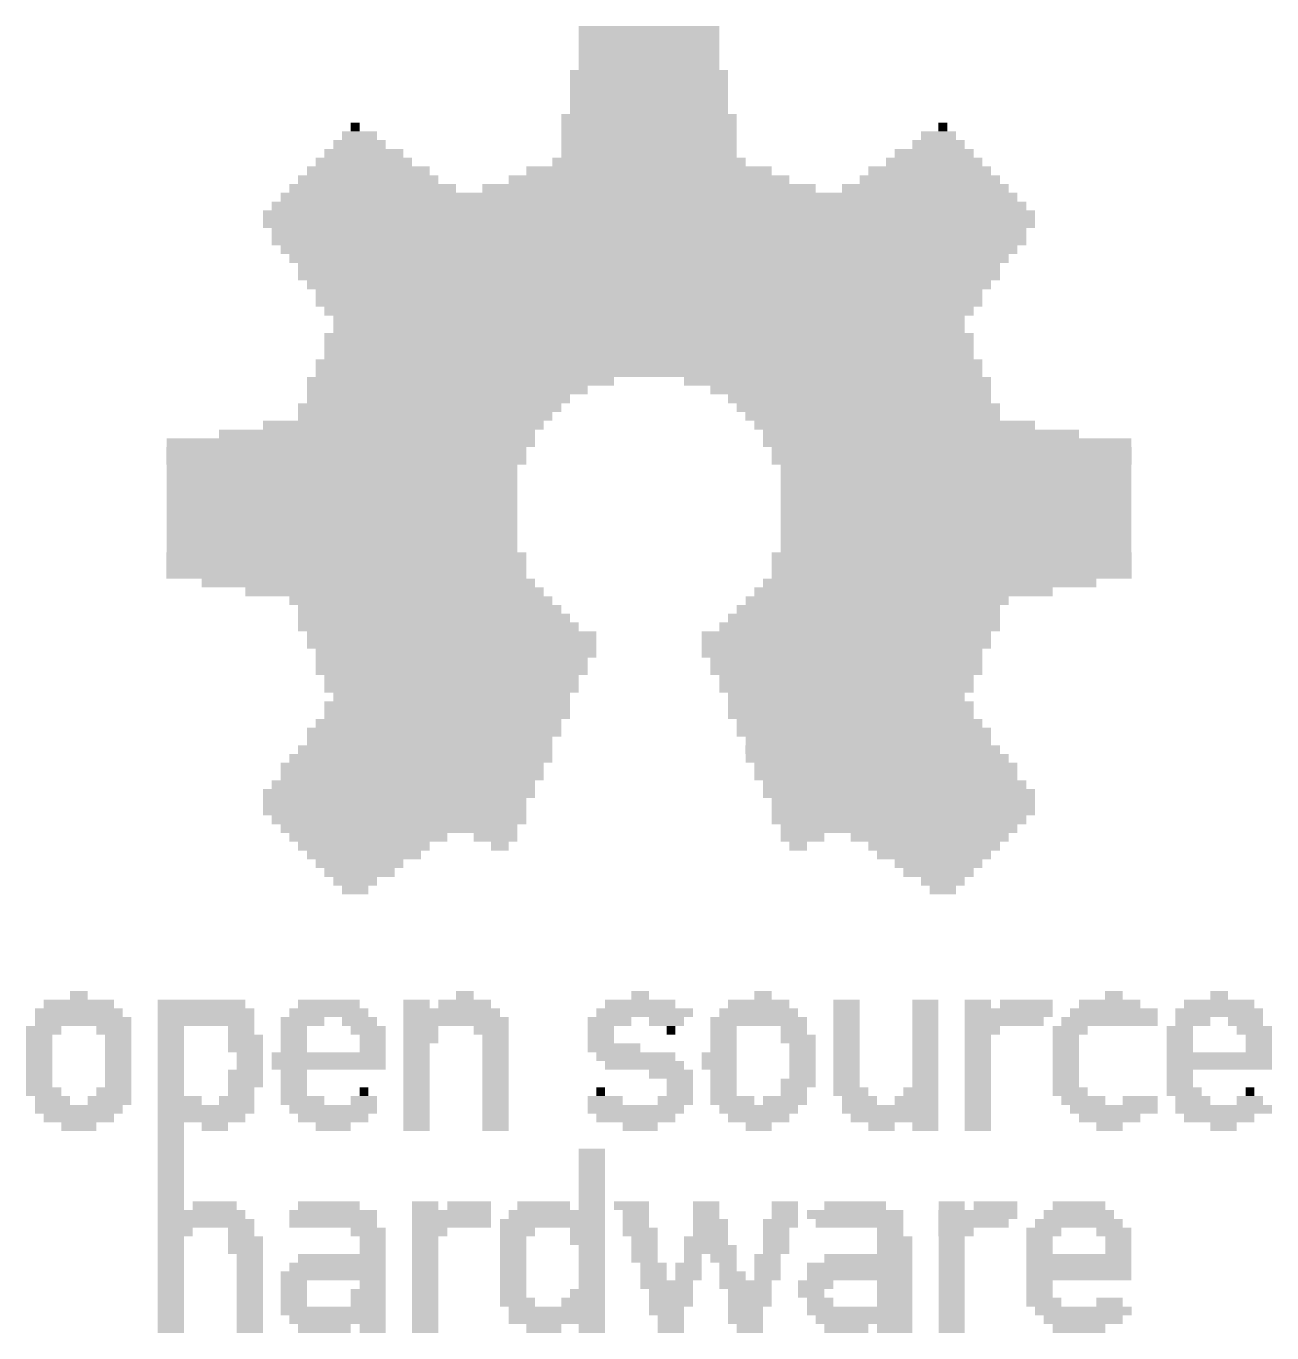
# Model space of a CAD drawing. Extents: x -7.6 to 60.9, y -11.6 to 79.4.
# Drawn here: x 10.52 to 18.46, y 23.64 to 31.97 of the extents above; entities that cross this region are included whole.
import ezdxf

# ---------------------------------------------------------------- set-up
doc = ezdxf.new("R2010")
doc.units = 0
doc.layers.add('21', color=253, linetype='CONTINUOUS')

# ---------------------------------------------------------------- blocks, each defined once
blk = doc.blocks.new('RECT')
blk.add_solid([(-0.5, -0.5), (0.5, -0.5), (-0.5, 0.5), (0.5, 0.5)])

msp = doc.modelspace()

# ---------------------------------------------------------------- block references
at = {"layer": '21', "yscale": 0.0559}
for p, xscale in [((14.4883, 31.939), 0.8941), ((14.4883, 31.8831), 0.8941), ((14.4883, 31.8272), 0.8941), ((14.4883, 31.7714), 0.8941), ((14.4883, 31.7155), 0.8941), ((14.4883, 31.6596), 1.0058), ((14.4883, 31.6037), 1.0058), ((14.4883, 31.5478), 1.0058), ((14.4883, 31.492), 1.0058), ((14.4883, 31.3802), 1.1176), ((14.4883, 31.4361), 1.0058), ((12.6163, 31.3243), 0.0559), ((14.4883, 31.3243), 1.1176), ((16.3603, 31.3243), 0.0559), ((12.6443, 31.2126), 0.3353), ((12.6443, 31.2684), 0.2235), ((14.4883, 31.2684), 1.1176), ((14.4883, 31.2126), 1.1176), ((16.3323, 31.2126), 0.3353), ((16.3323, 31.2684), 0.2235), ((12.6722, 31.1567), 0.5029), ((14.4883, 31.1567), 1.1176), ((16.3044, 31.1567), 0.5029), ((12.7001, 31.0449), 0.7823), ((12.6722, 31.1008), 0.6147), ((14.4883, 31.0449), 1.5646), ((14.4883, 31.1008), 1.2294), ((16.2765, 31.0449), 0.7823), ((16.3044, 31.1008), 0.6147), ((12.7001, 30.989), 0.8941), ((14.4883, 30.989), 1.7882), ((16.2765, 30.989), 0.8941), ((14.4883, 30.8773), 4.6939), ((12.7281, 30.9332), 1.0617), ((14.4883, 30.9332), 2.1234), ((16.2485, 30.9332), 1.0617), ((14.4883, 30.8214), 4.8057), ((14.4883, 30.7655), 4.9174), ((14.4883, 30.7096), 4.9174), ((14.4883, 30.6538), 4.8057), ((14.4883, 30.5979), 4.8057), ((14.4883, 30.542), 4.6939), ((14.4883, 30.4861), 4.5822), ((14.4883, 30.4302), 4.4704), ((14.4883, 30.3743), 4.4704), ((14.4883, 30.3185), 4.3586), ((14.4883, 30.2626), 4.2469), ((14.4883, 30.2067), 4.2469), ((14.4883, 30.1508), 4.1351), ((14.4883, 30.095), 4.0234), ((14.4883, 30.0391), 4.0234), ((14.4883, 29.9832), 4.1351), ((14.4883, 29.9273), 4.1351), ((14.4883, 29.8714), 4.1351), ((14.4883, 29.8156), 4.2469), ((13.2869, 29.7038), 1.9558), ((14.4883, 29.7597), 4.2469), ((15.6897, 29.7038), 1.9558), ((13.2031, 29.6479), 1.7882), ((15.7735, 29.6479), 1.7882), ((13.0913, 29.5362), 1.6764), ((13.1472, 29.592), 1.6764), ((15.8294, 29.592), 1.6764), ((15.8853, 29.5362), 1.6764), ((13.0633, 29.4803), 1.6205), ((15.9132, 29.4803), 1.6205), ((12.756, 29.3685), 2.0117), ((12.9237, 29.4244), 1.7882), ((16.0529, 29.4244), 1.7882), ((16.2206, 29.3685), 2.0117), ((12.5884, 29.3126), 2.347), ((16.3882, 29.3126), 2.347), ((12.5604, 29.2568), 2.2911), ((12.5604, 29.2009), 2.2911), ((16.4162, 29.2568), 2.2911), ((16.4162, 29.2009), 2.2911), ((12.5325, 29.145), 2.2352), ((16.4441, 29.145), 2.2352), ((12.5325, 29.0891), 2.2352), ((12.5325, 29.0332), 2.2352), ((16.4441, 29.0891), 2.2352), ((16.4441, 29.0332), 2.2352), ((12.5325, 28.9774), 2.2352), ((16.4441, 28.9774), 2.2352), ((12.5325, 28.9215), 2.2352), ((12.5325, 28.8656), 2.2352), ((16.4441, 28.9215), 2.2352), ((16.4441, 28.8656), 2.2352), ((12.5325, 28.8097), 2.2352), ((16.4441, 28.8097), 2.2352), ((12.5325, 28.7538), 2.2352), ((12.5325, 28.698), 2.2352), ((16.4441, 28.7538), 2.2352), ((16.4441, 28.698), 2.2352), ((12.5325, 28.6421), 2.2352), ((16.4441, 28.6421), 2.2352), ((12.5604, 28.5862), 2.2911), ((16.4162, 28.5862), 2.2911), ((12.5604, 28.5303), 2.2911), ((12.5604, 28.4744), 2.2911), ((16.4162, 28.5303), 2.2911), ((16.4162, 28.4744), 2.2911), ((12.7001, 28.4185), 2.1234), ((16.2765, 28.4185), 2.1234), ((12.8678, 28.3627), 1.8999), ((13.0354, 28.3068), 1.6764), ((15.9412, 28.3068), 1.6764), ((16.1088, 28.3627), 1.8999), ((13.0913, 28.2509), 1.6764), ((15.8853, 28.2509), 1.6764), ((13.1192, 28.195), 1.7323), ((13.1472, 28.1392), 1.7882), ((15.8294, 28.1392), 1.7882), ((15.8574, 28.195), 1.7323), ((13.231, 28.0833), 1.844), ((15.7456, 28.0833), 1.844), ((13.231, 28.0274), 1.844), ((13.2589, 27.9715), 1.7882), ((15.7456, 28.0274), 1.844), ((15.7177, 27.9715), 1.7882), ((13.231, 27.9156), 1.7323), ((15.7456, 27.9156), 1.7323), ((13.231, 27.8598), 1.7323), ((13.231, 27.8039), 1.6205), ((15.7456, 27.8598), 1.7323), ((15.7456, 27.8039), 1.6205), ((13.231, 27.748), 1.6205), ((15.7456, 27.748), 1.6205), ((13.2031, 27.6362), 1.5646), ((13.231, 27.6921), 1.5088), ((15.7456, 27.6921), 1.5088), ((15.7735, 27.6362), 1.5646), ((13.2031, 27.5804), 1.5646), ((15.7735, 27.5804), 1.5646), ((13.1192, 27.4686), 1.6205), ((13.1472, 27.5245), 1.5646), ((15.8294, 27.5245), 1.5646), ((15.8574, 27.4686), 1.6205), ((13.0913, 27.4127), 1.5646), ((15.8853, 27.4127), 1.5646), ((13.0354, 27.301), 1.6764), ((13.0633, 27.3568), 1.6205), ((15.9132, 27.3568), 1.6205), ((15.9412, 27.301), 1.6764), ((12.9795, 27.2451), 1.6764), ((15.9971, 27.2451), 1.6764), ((12.9237, 27.1333), 1.6764), ((12.9795, 27.1892), 1.6764), ((15.9971, 27.1892), 1.6764), ((16.0529, 27.1333), 1.6764), ((12.8957, 27.0774), 1.7323), ((16.0809, 27.0774), 1.7323), ((12.8678, 27.0216), 1.6764), ((12.8678, 26.9657), 1.6764), ((16.1088, 27.0216), 1.6764), ((16.1088, 26.9657), 1.6764), ((12.8957, 26.9098), 1.6205), ((16.0809, 26.9098), 1.6205), ((12.8957, 26.8539), 1.5088), ((12.7001, 26.798), 1.0058), ((13.5104, 26.798), 0.2794), ((16.0809, 26.8539), 1.5088), ((15.4662, 26.798), 0.2794), ((16.2765, 26.798), 1.0058), ((12.6722, 26.7422), 0.8382), ((13.5383, 26.7422), 0.1118), ((15.4383, 26.7422), 0.1118), ((16.3044, 26.7422), 0.8382), ((12.6722, 26.6863), 0.7264), ((12.6443, 26.6304), 0.5588), ((16.3044, 26.6863), 0.7264), ((16.3323, 26.6304), 0.5588), ((12.6443, 26.5745), 0.447), ((16.3323, 26.5745), 0.447), ((12.6163, 26.5186), 0.2794), ((12.6163, 26.4627), 0.1676), ((16.3603, 26.5186), 0.2794), ((16.3603, 26.4627), 0.1676), ((10.8561, 25.7922), 0.1118), ((13.3148, 25.7922), 0.1118), ((14.4324, 25.7922), 0.1118), ((15.2147, 25.7922), 0.1118), ((17.4499, 25.7922), 0.1118), ((18.1205, 25.7922), 0.1118), ((10.8561, 25.7363), 0.447), ((11.6384, 25.7363), 0.5588), ((12.4487, 25.7363), 0.3912), ((13.0075, 25.7363), 0.1676), ((13.3148, 25.7363), 0.3353), ((14.4324, 25.7363), 0.447), ((15.1868, 25.7363), 0.3912), ((15.7456, 25.7363), 0.1676), ((16.2485, 25.7363), 0.1676), ((16.5838, 25.7363), 0.1676), ((16.8911, 25.7363), 0.3353), ((17.422, 25.7363), 0.3912), ((18.1205, 25.7363), 0.447), ((10.8561, 25.6804), 0.5588), ((10.884, 25.6246), 0.6147), ((11.6664, 25.6804), 0.6147), ((11.6664, 25.6246), 0.6147), ((12.281, 25.6246), 0.2794), ((12.4487, 25.6804), 0.5029), ((12.6443, 25.6246), 0.2235), ((13.2589, 25.6246), 0.6706), ((13.231, 25.6804), 0.6147), ((14.2368, 25.6246), 0.2794), ((14.4604, 25.6804), 0.6147), ((14.6001, 25.6246), 0.2235), ((15.1868, 25.6246), 0.6147), ((15.1868, 25.6804), 0.5029), ((15.7456, 25.6804), 0.1676), ((15.7456, 25.6246), 0.1676), ((16.2485, 25.6804), 0.1676), ((16.2485, 25.6246), 0.1676), ((16.7794, 25.6804), 0.5588), ((16.7514, 25.6246), 0.5029), ((17.422, 25.6246), 0.6147), ((17.4499, 25.6804), 0.5588), ((18.1205, 25.6804), 0.5588), ((17.9529, 25.6246), 0.2235), ((18.2881, 25.6246), 0.2235), ((10.6326, 25.5687), 0.2235), ((11.0796, 25.5687), 0.2235), ((11.4428, 25.5687), 0.1676), ((11.8899, 25.5687), 0.1676), ((12.2252, 25.5687), 0.1676), ((12.7001, 25.5687), 0.2235), ((13.0354, 25.5687), 0.2235), ((13.4825, 25.5687), 0.2235), ((14.181, 25.5687), 0.1676), ((14.628, 25.5687), 0.0559), ((14.9633, 25.5687), 0.1676), ((15.4103, 25.5687), 0.1676), ((15.7456, 25.5687), 0.1676), ((16.2485, 25.5687), 0.1676), ((16.6117, 25.5687), 0.2235), ((17.1705, 25.5687), 0.2235), ((17.869, 25.5687), 0.1676), ((18.344, 25.5687), 0.2235), ((10.6046, 25.5128), 0.1676), ((10.6046, 25.4569), 0.1676), ((11.1075, 25.5128), 0.1676), ((11.1075, 25.4569), 0.1676), ((11.4428, 25.5128), 0.1676), ((11.4428, 25.4569), 0.1676), ((11.9178, 25.5128), 0.2235), ((11.9178, 25.4569), 0.2235), ((12.2252, 25.5128), 0.1676), ((12.2252, 25.4569), 0.1676), ((12.7281, 25.5128), 0.1676), ((12.7281, 25.4569), 0.1676), ((13.0354, 25.5128), 0.2235), ((13.0075, 25.4569), 0.1676), ((13.5104, 25.5128), 0.1676), ((13.5104, 25.4569), 0.1676), ((14.2648, 25.4569), 0.3353), ((14.181, 25.5128), 0.1676), ((14.9633, 25.5128), 0.1676), ((14.9633, 25.4569), 0.1676), ((15.4383, 25.5128), 0.2235), ((15.4662, 25.4569), 0.1676), ((15.7456, 25.5128), 0.1676), ((15.7456, 25.4569), 0.1676), ((16.2485, 25.5128), 0.1676), ((16.2485, 25.4569), 0.1676), ((16.5838, 25.5128), 0.1676), ((16.5838, 25.4569), 0.1676), ((17.1426, 25.5128), 0.1676), ((17.1426, 25.4569), 0.1676), ((17.869, 25.5128), 0.1676), ((17.869, 25.4569), 0.1676), ((18.372, 25.5128), 0.1676), ((18.372, 25.4569), 0.1676), ((10.6046, 25.401), 0.1676), ((11.1075, 25.401), 0.1676), ((11.4428, 25.401), 0.1676), ((11.9458, 25.401), 0.1676), ((12.4487, 25.401), 0.7264), ((13.0075, 25.401), 0.1676), ((13.5104, 25.401), 0.1676), ((14.4045, 25.401), 0.5029), ((14.9353, 25.401), 0.2235), ((15.4662, 25.401), 0.1676), ((15.7456, 25.401), 0.1676), ((16.2485, 25.401), 0.1676), ((16.5838, 25.401), 0.1676), ((17.1426, 25.401), 0.1676), ((18.1205, 25.401), 0.6706), ((10.6046, 25.3452), 0.1676), ((10.6046, 25.2893), 0.1676), ((11.1075, 25.3452), 0.1676), ((11.1075, 25.2893), 0.1676), ((11.4428, 25.3452), 0.1676), ((11.4428, 25.2893), 0.1676), ((11.9178, 25.2893), 0.2235), ((11.9458, 25.3452), 0.1676), ((12.4487, 25.3452), 0.7264), ((12.2252, 25.2893), 0.1676), ((13.0075, 25.3452), 0.1676), ((13.0075, 25.2893), 0.1676), ((13.5104, 25.3452), 0.1676), ((13.5104, 25.2893), 0.1676), ((14.4604, 25.3452), 0.5029), ((14.628, 25.2893), 0.2794), ((14.9353, 25.3452), 0.2235), ((14.9633, 25.2893), 0.1676), ((15.4662, 25.3452), 0.1676), ((15.4662, 25.2893), 0.1676), ((15.7456, 25.3452), 0.1676), ((15.7456, 25.2893), 0.1676), ((16.2485, 25.3452), 0.1676), ((16.2485, 25.2893), 0.1676), ((16.5838, 25.3452), 0.1676), ((16.5838, 25.2893), 0.1676), ((17.1426, 25.3452), 0.1676), ((17.1426, 25.2893), 0.1676), ((18.1205, 25.3452), 0.6706), ((17.869, 25.2893), 0.1676), ((10.6046, 25.2334), 0.1676), ((11.1075, 25.2334), 0.1676), ((11.4428, 25.2334), 0.1676), ((11.9178, 25.2334), 0.2235), ((12.2252, 25.2334), 0.1676), ((13.0075, 25.2334), 0.1676), ((13.5104, 25.2334), 0.1676), ((14.6839, 25.2334), 0.1676), ((14.9633, 25.2334), 0.1676), ((15.4383, 25.2334), 0.2235), ((15.7456, 25.2334), 0.1676), ((16.2485, 25.2334), 0.1676), ((16.5838, 25.2334), 0.1676), ((17.1426, 25.2334), 0.1676), ((17.869, 25.2334), 0.1676), ((10.6326, 25.1775), 0.2235), ((10.6885, 25.1216), 0.2235), ((11.0517, 25.1216), 0.2794), ((11.0796, 25.1775), 0.2235), ((11.4428, 25.1775), 0.1676), ((11.4987, 25.1216), 0.2794), ((11.8619, 25.1216), 0.2235), ((11.8899, 25.1775), 0.1676), ((12.281, 25.1216), 0.2794), ((12.2252, 25.1775), 0.1676), ((12.6722, 25.1216), 0.1676), ((12.6722, 25.1775), 0.0559), ((13.0075, 25.1775), 0.1676), ((13.0075, 25.1216), 0.1676), ((13.5104, 25.1775), 0.1676), ((13.5104, 25.1216), 0.1676), ((14.2089, 25.1216), 0.2235), ((14.181, 25.1775), 0.0559), ((14.6559, 25.1216), 0.2235), ((14.6839, 25.1775), 0.1676), ((14.9633, 25.1775), 0.1676), ((15.0192, 25.1216), 0.2794), ((15.3544, 25.1216), 0.2794), ((15.4103, 25.1775), 0.1676), ((15.7735, 25.1775), 0.2235), ((15.8294, 25.1216), 0.2235), ((16.1926, 25.1216), 0.2794), ((16.2206, 25.1775), 0.2235), ((16.5838, 25.1775), 0.1676), ((16.5838, 25.1216), 0.1676), ((17.1705, 25.1775), 0.2235), ((17.2544, 25.1216), 0.2794), ((17.6176, 25.1216), 0.2235), ((17.897, 25.1775), 0.2235), ((17.9529, 25.1216), 0.2235), ((18.3161, 25.1216), 0.1676), ((18.3161, 25.1775), 0.0559), ((10.8561, 25.0658), 0.5588), ((11.6664, 25.0658), 0.6147), ((12.4766, 25.0658), 0.5588), ((13.0075, 25.0658), 0.1676), ((13.5104, 25.0658), 0.1676), ((14.4045, 25.0658), 0.6147), ((15.1868, 25.0658), 0.5029), ((16.025, 25.0658), 0.6147), ((16.5838, 25.0658), 0.1676), ((17.4499, 25.0658), 0.5588), ((18.1484, 25.0658), 0.6147), ((10.8561, 25.0099), 0.447), ((10.8561, 24.954), 0.2235), ((11.6384, 25.0099), 0.5588), ((11.4428, 24.954), 0.1676), ((11.7222, 24.954), 0.1676), ((12.4766, 25.0099), 0.447), ((12.4766, 24.954), 0.2235), ((13.0075, 25.0099), 0.1676), ((13.0075, 24.954), 0.1676), ((13.5104, 25.0099), 0.1676), ((13.5104, 24.954), 0.1676), ((14.4045, 25.0099), 0.5029), ((14.4324, 24.954), 0.2235), ((15.1868, 25.0099), 0.3912), ((15.1868, 24.954), 0.1676), ((16.0529, 25.0099), 0.5588), ((15.9691, 24.954), 0.1676), ((16.2485, 24.954), 0.1676), ((16.5838, 25.0099), 0.1676), ((16.5838, 24.954), 0.1676), ((17.422, 25.0099), 0.3912), ((17.422, 24.954), 0.1676), ((18.1205, 25.0099), 0.447), ((18.1484, 24.954), 0.1676), ((11.4428, 24.8981), 0.1676), ((11.4428, 24.8422), 0.1676), ((11.4428, 24.7864), 0.1676), ((14.1251, 24.7864), 0.1676), ((11.4428, 24.7305), 0.1676), ((14.1251, 24.7305), 0.1676), ((11.4428, 24.6746), 0.1676), ((11.4428, 24.6187), 0.1676), ((14.1251, 24.6746), 0.1676), ((14.1251, 24.6187), 0.1676), ((11.4428, 24.5628), 0.1676), ((14.1251, 24.5628), 0.1676), ((11.4428, 24.5069), 0.1676), ((11.4428, 24.4511), 0.1676), ((11.7222, 24.4511), 0.2794), ((12.4487, 24.4511), 0.3912), ((13.0633, 24.4511), 0.1676), ((13.3428, 24.4511), 0.2794), ((13.8177, 24.4511), 0.3353), ((14.1251, 24.5069), 0.1676), ((14.1251, 24.4511), 0.1676), ((14.3765, 24.4511), 0.2235), ((14.8515, 24.4511), 0.1676), ((15.3544, 24.4511), 0.1676), ((15.8015, 24.4511), 0.3912), ((16.4162, 24.4511), 0.1676), ((16.6956, 24.4511), 0.2794), ((17.2264, 24.4511), 0.3353), ((11.6384, 24.3952), 0.5588), ((12.4766, 24.3952), 0.5588), ((13.231, 24.3952), 0.5029), ((13.9016, 24.3952), 0.6147), ((14.4045, 24.3952), 0.1676), ((14.8515, 24.3952), 0.1676), ((15.3544, 24.3952), 0.1676), ((15.8015, 24.3952), 0.6147), ((16.5838, 24.3952), 0.5029), ((17.2264, 24.3952), 0.447), ((11.6664, 24.3393), 0.6147), ((12.4766, 24.3393), 0.5588), ((13.231, 24.3393), 0.5029), ((13.8736, 24.3393), 0.6706), ((14.4045, 24.3393), 0.1676), ((14.8795, 24.3393), 0.2235), ((15.3265, 24.3393), 0.2235), ((15.8294, 24.3393), 0.5588), ((16.5558, 24.3393), 0.447), ((17.2264, 24.3393), 0.5588), ((11.4708, 24.2834), 0.2235), ((11.4428, 24.2276), 0.1676), ((11.9178, 24.2276), 0.2235), ((11.8899, 24.2834), 0.1676), ((12.7001, 24.2834), 0.2235), ((12.7281, 24.2276), 0.1676), ((13.0913, 24.2834), 0.2235), ((13.0633, 24.2276), 0.1676), ((13.6501, 24.2834), 0.2235), ((13.6222, 24.2276), 0.1676), ((14.0971, 24.2834), 0.2235), ((14.0971, 24.2276), 0.2235), ((14.4324, 24.2834), 0.2235), ((14.4604, 24.2276), 0.1676), ((14.8515, 24.2276), 0.2794), ((14.8795, 24.2834), 0.2235), ((15.2986, 24.2834), 0.1676), ((15.2986, 24.2276), 0.1676), ((16.025, 24.2834), 0.1676), ((16.0529, 24.2276), 0.2235), ((16.4441, 24.2834), 0.2235), ((16.4162, 24.2276), 0.1676), ((17.0029, 24.2834), 0.2235), ((16.9749, 24.2276), 0.1676), ((17.4499, 24.2834), 0.2235), ((17.4779, 24.2276), 0.1676), ((11.4428, 24.1717), 0.1676), ((11.9178, 24.1717), 0.2235), ((12.7281, 24.1717), 0.1676), ((13.0633, 24.1717), 0.1676), ((13.6222, 24.1717), 0.1676), ((14.1251, 24.1717), 0.1676), ((14.4604, 24.1717), 0.1676), ((14.8795, 24.1717), 0.3353), ((15.2986, 24.1717), 0.1676), ((16.0529, 24.1717), 0.2235), ((16.4162, 24.1717), 0.1676), ((16.9749, 24.1717), 0.1676), ((17.4779, 24.1717), 0.1676), ((11.4428, 24.1158), 0.1676), ((11.4428, 24.0599), 0.1676), ((11.9458, 24.1158), 0.1676), ((11.9458, 24.0599), 0.1676), ((12.5046, 24.0599), 0.6147), ((12.5325, 24.1158), 0.5588), ((13.0633, 24.1158), 0.1676), ((13.0633, 24.0599), 0.1676), ((13.6222, 24.1158), 0.1676), ((13.6222, 24.0599), 0.1676), ((14.1251, 24.1158), 0.1676), ((14.1251, 24.0599), 0.1676), ((14.4604, 24.1158), 0.1676), ((14.5162, 24.0599), 0.1676), ((14.7398, 24.0599), 0.1676), ((14.7677, 24.1158), 0.1118), ((14.9633, 24.1158), 0.1676), ((14.9912, 24.0599), 0.1118), ((15.2427, 24.1158), 0.1676), ((15.2427, 24.0599), 0.1676), ((15.8294, 24.0599), 0.6706), ((15.8853, 24.1158), 0.5588), ((16.4162, 24.1158), 0.1676), ((16.4162, 24.0599), 0.1676), ((17.2264, 24.1158), 0.6706), ((17.2264, 24.0599), 0.6706), ((11.4428, 24.004), 0.1676), ((11.9458, 24.004), 0.1676), ((12.4766, 24.004), 0.6706), ((13.0633, 24.004), 0.1676), ((13.6222, 24.004), 0.1676), ((14.1251, 24.004), 0.1676), ((14.5162, 24.004), 0.1676), ((14.7398, 24.004), 0.1676), ((15.0192, 24.004), 0.1676), ((15.2427, 24.004), 0.1676), ((15.8294, 24.004), 0.6706), ((16.4162, 24.004), 0.1676), ((17.2264, 24.004), 0.6706), ((11.4428, 23.9482), 0.1676), ((11.4428, 23.8923), 0.1676), ((11.9458, 23.9482), 0.1676), ((11.9458, 23.8923), 0.1676), ((12.2252, 23.9482), 0.1676), ((12.2252, 23.8923), 0.1676), ((12.7001, 23.8923), 0.2235), ((12.7281, 23.9482), 0.1676), ((13.0633, 23.9482), 0.1676), ((13.0633, 23.8923), 0.1676), ((13.6222, 23.9482), 0.1676), ((13.6222, 23.8923), 0.1676), ((14.0971, 23.8923), 0.2235), ((14.1251, 23.9482), 0.1676), ((14.6001, 23.9482), 0.3353), ((14.628, 23.8923), 0.2794), ((15.103, 23.9482), 0.3353), ((15.1309, 23.8923), 0.2794), ((15.55, 23.9482), 0.2235), ((15.5221, 23.8923), 0.1676), ((16.0529, 23.9482), 0.2235), ((16.0529, 23.8923), 0.2235), ((16.4162, 23.9482), 0.1676), ((16.4162, 23.8923), 0.1676), ((16.9749, 23.9482), 0.1676), ((16.9749, 23.8923), 0.1676), ((11.4428, 23.8364), 0.1676), ((11.9458, 23.8364), 0.1676), ((12.2252, 23.8364), 0.1676), ((12.7001, 23.8364), 0.2235), ((13.0633, 23.8364), 0.1676), ((13.6501, 23.8364), 0.2235), ((14.0692, 23.8364), 0.2794), ((14.628, 23.8364), 0.2794), ((15.1309, 23.8364), 0.2794), ((15.578, 23.8364), 0.1676), ((16.0529, 23.8364), 0.2235), ((16.4162, 23.8364), 0.1676), ((17.0029, 23.8364), 0.2235), ((17.422, 23.8364), 0.1676), ((11.4428, 23.7805), 0.1676), ((11.4428, 23.7246), 0.1676), ((11.9458, 23.7805), 0.1676), ((11.9458, 23.7246), 0.1676), ((12.4766, 23.7805), 0.6706), ((12.5046, 23.7246), 0.6147), ((13.0633, 23.7805), 0.1676), ((13.0633, 23.7246), 0.1676), ((13.9016, 23.7805), 0.6147), ((13.9016, 23.7246), 0.6147), ((14.6001, 23.7805), 0.2235), ((14.628, 23.7246), 0.1676), ((15.103, 23.7805), 0.2235), ((15.103, 23.7246), 0.2235), ((15.8294, 23.7805), 0.6706), ((15.8574, 23.7246), 0.6147), ((16.4162, 23.7805), 0.1676), ((16.4162, 23.7246), 0.1676), ((17.2544, 23.7805), 0.6147), ((17.2544, 23.7246), 0.5029), ((11.4428, 23.6688), 0.1676), ((11.9458, 23.6688), 0.1676), ((12.4207, 23.6688), 0.3353), ((12.7281, 23.6688), 0.1676), ((13.0633, 23.6688), 0.1676), ((13.8177, 23.6688), 0.2235), ((14.1251, 23.6688), 0.1676), ((14.628, 23.6688), 0.1676), ((15.1309, 23.6688), 0.1676), ((15.7456, 23.6688), 0.2794), ((16.0529, 23.6688), 0.2235), ((16.4162, 23.6688), 0.1676), ((17.2264, 23.6688), 0.3353)]:
    msp.add_blockref('RECT', p, dxfattribs=dict(at, xscale=xscale))

doc.saveas('drawing.dxf')
